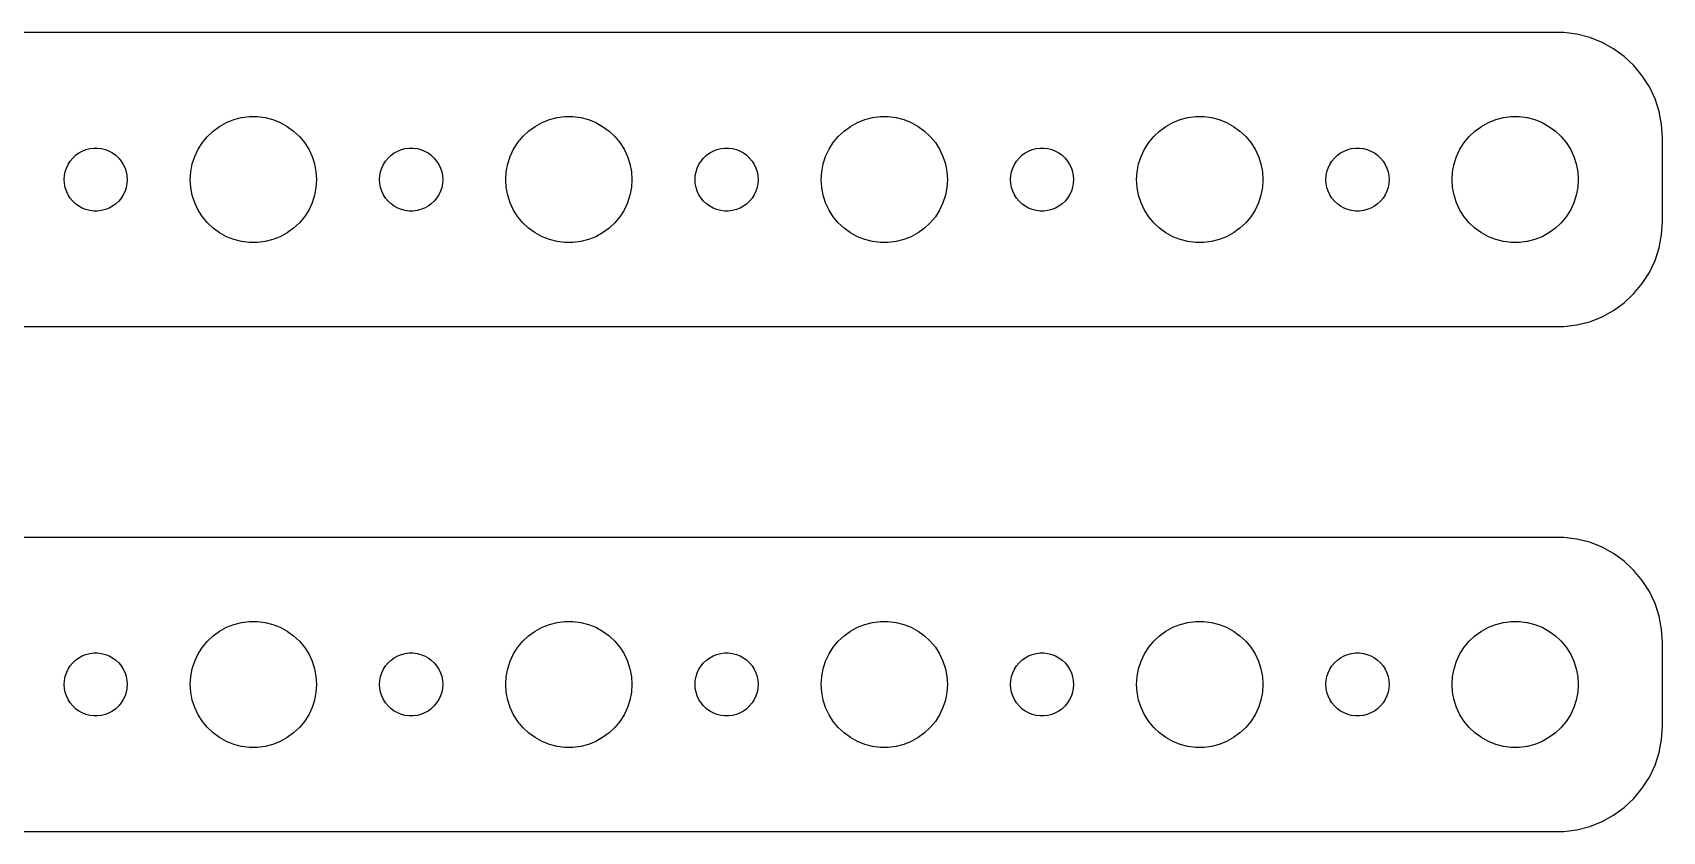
# Model space of a CAD drawing. Header units: metres. Extents: x -157 to 157, y 17 to 55.
# Drawn here: x 79.5 to 157, y 17 to 55 of the extents above; entities that cross this region are included whole.
import ezdxf

# ---------------------------------------------------------------- set-up
doc = ezdxf.new("R2010")
doc.units = ezdxf.units.M

msp = doc.modelspace()

# ---------------------------------------------------------------- linework, layer by layer
for p, q in [((152.314, 54.9901), (-152.314, 54.9901)), ((152.937, 54.9114), (152.314, 54.9901)), ((153.545, 54.7553), (152.937, 54.9114)), ((154.129, 54.5241), (153.545, 54.7553)), ((154.679, 54.2216), (154.129, 54.5241)), ((155.187, 53.8526), (154.679, 54.2216)), ((155.645, 53.4227), (155.187, 53.8526)), ((156.045, 52.9389), (155.645, 53.4227)), ((156.382, 52.4088), (156.045, 52.9389)), ((156.649, 51.8406), (156.382, 52.4088)), ((156.843, 51.2434), (156.649, 51.8406)), ((156.961, 50.6267), (156.843, 51.2434)), ((88.0877, 50.3115), (88.3925, 50.533)), ((88.3925, 50.533), (88.7227, 50.7145)), ((88.7227, 50.7145), (89.073, 50.8532)), ((89.073, 50.8532), (89.4379, 50.9469)), ((89.4379, 50.9469), (89.8116, 50.9941)), ((89.8116, 50.9941), (90.1884, 50.9941)), ((90.1884, 50.9941), (90.5621, 50.9469)), ((90.5621, 50.9469), (90.927, 50.8532)), ((90.927, 50.8532), (91.2773, 50.7145)), ((91.2773, 50.7145), (91.6075, 50.533)), ((91.6075, 50.533), (91.9123, 50.3115)), ((103.088, 50.3115), (103.393, 50.533)), ((103.393, 50.533), (103.723, 50.7145)), ((103.723, 50.7145), (104.073, 50.8532)), ((104.073, 50.8532), (104.438, 50.9469)), ((104.438, 50.9469), (104.812, 50.9941)), ((104.812, 50.9941), (105.188, 50.9941)), ((105.188, 50.9941), (105.562, 50.9469)), ((105.562, 50.9469), (105.927, 50.8532)), ((105.927, 50.8532), (106.277, 50.7145)), ((106.277, 50.7145), (106.607, 50.533)), ((106.607, 50.533), (106.912, 50.3115)), ((118.088, 50.3115), (118.393, 50.533)), ((118.393, 50.533), (118.723, 50.7145)), ((118.723, 50.7145), (119.073, 50.8532)), ((119.073, 50.8532), (119.438, 50.9469)), ((119.438, 50.9469), (119.812, 50.9941)), ((119.812, 50.9941), (120.188, 50.9941)), ((120.188, 50.9941), (120.562, 50.9469)), ((120.562, 50.9469), (120.927, 50.8532)), ((120.927, 50.8532), (121.277, 50.7145)), ((121.277, 50.7145), (121.607, 50.533)), ((121.607, 50.533), (121.912, 50.3115)), ((133.088, 50.3115), (133.393, 50.533)), ((133.393, 50.533), (133.723, 50.7145)), ((133.723, 50.7145), (134.073, 50.8532)), ((134.073, 50.8532), (134.438, 50.9469)), ((134.438, 50.9469), (134.812, 50.9941)), ((134.812, 50.9941), (135.188, 50.9941)), ((135.188, 50.9941), (135.562, 50.9469)), ((135.562, 50.9469), (135.927, 50.8532)), ((135.927, 50.8532), (136.277, 50.7145)), ((136.277, 50.7145), (136.607, 50.533)), ((136.607, 50.533), (136.912, 50.3115)), ((148.088, 50.3115), (148.393, 50.533)), ((148.393, 50.533), (148.723, 50.7145)), ((148.723, 50.7145), (149.073, 50.8532)), ((149.073, 50.8532), (149.438, 50.9469)), ((149.438, 50.9469), (149.812, 50.9941)), ((149.812, 50.9941), (150.188, 50.9941)), ((150.188, 50.9941), (150.562, 50.9469)), ((150.562, 50.9469), (150.927, 50.8532)), ((150.927, 50.8532), (151.277, 50.7145)), ((151.277, 50.7145), (151.607, 50.533)), ((151.607, 50.533), (151.912, 50.3115)), ((157, 50), (156.961, 50.6267)), ((87.3711, 49.4453), (87.573, 49.7634)), ((87.573, 49.7634), (87.8131, 50.0536)), ((87.8131, 50.0536), (88.0877, 50.3115)), ((91.9123, 50.3115), (92.1869, 50.0536)), ((92.1869, 50.0536), (92.427, 49.7634)), ((92.427, 49.7634), (92.6289, 49.4453)), ((102.371, 49.4453), (102.573, 49.7634)), ((102.573, 49.7634), (102.813, 50.0536)), ((102.813, 50.0536), (103.088, 50.3115)), ((106.912, 50.3115), (107.187, 50.0536)), ((107.187, 50.0536), (107.427, 49.7634)), ((107.427, 49.7634), (107.629, 49.4453)), ((117.371, 49.4453), (117.573, 49.7634)), ((117.573, 49.7634), (117.813, 50.0536)), ((117.813, 50.0536), (118.088, 50.3115)), ((121.912, 50.3115), (122.187, 50.0536)), ((122.187, 50.0536), (122.427, 49.7634)), ((122.427, 49.7634), (122.629, 49.4453)), ((132.371, 49.4453), (132.573, 49.7634)), ((132.573, 49.7634), (132.813, 50.0536)), ((132.813, 50.0536), (133.088, 50.3115)), ((136.912, 50.3115), (137.187, 50.0536)), ((137.187, 50.0536), (137.427, 49.7634)), ((137.427, 49.7634), (137.629, 49.4453)), ((147.371, 49.4453), (147.573, 49.7634)), ((147.573, 49.7634), (147.813, 50.0536)), ((147.813, 50.0536), (148.088, 50.3115)), ((151.912, 50.3115), (152.187, 50.0536)), ((152.187, 50.0536), (152.427, 49.7634)), ((152.427, 49.7634), (152.629, 49.4453)), ((157, 46), (157, 50)), ((81.1855, 48.7226), (81.2865, 48.8817)), ((81.2865, 48.8817), (81.4065, 49.0268)), ((81.4065, 49.0268), (81.5439, 49.1558)), ((81.5439, 49.1558), (81.6963, 49.2665)), ((81.6963, 49.2665), (81.8613, 49.3572)), ((81.8613, 49.3572), (82.0365, 49.4266)), ((82.0365, 49.4266), (82.2189, 49.4734)), ((82.2189, 49.4734), (82.4058, 49.497)), ((82.4058, 49.497), (82.5942, 49.497)), ((82.5942, 49.497), (82.7811, 49.4734)), ((82.7811, 49.4734), (82.9635, 49.4266)), ((82.9635, 49.4266), (83.1387, 49.3572)), ((83.1387, 49.3572), (83.3037, 49.2665)), ((83.3037, 49.2665), (83.4561, 49.1558)), ((83.4561, 49.1558), (83.5934, 49.0268)), ((83.5934, 49.0268), (83.7135, 48.8817)), ((83.7135, 48.8817), (83.8145, 48.7226)), ((87.0943, 48.7461), (87.2107, 49.1044)), ((87.2107, 49.1044), (87.3711, 49.4453)), ((92.6289, 49.4453), (92.7893, 49.1044)), ((92.7893, 49.1044), (92.9057, 48.7461)), ((96.1855, 48.7226), (96.2865, 48.8817)), ((96.2865, 48.8817), (96.4065, 49.0268)), ((96.4065, 49.0268), (96.5439, 49.1558)), ((96.5439, 49.1558), (96.6963, 49.2665)), ((96.6963, 49.2665), (96.8613, 49.3572)), ((96.8613, 49.3572), (97.0365, 49.4266)), ((97.0365, 49.4266), (97.2189, 49.4734)), ((97.2189, 49.4734), (97.4058, 49.497)), ((97.4058, 49.497), (97.5942, 49.497)), ((97.5942, 49.497), (97.7811, 49.4734)), ((97.7811, 49.4734), (97.9635, 49.4266)), ((97.9635, 49.4266), (98.1387, 49.3572)), ((98.1387, 49.3572), (98.3037, 49.2665)), ((98.3037, 49.2665), (98.4561, 49.1558)), ((98.4561, 49.1558), (98.5934, 49.0268)), ((98.5934, 49.0268), (98.7135, 48.8817)), ((98.7135, 48.8817), (98.8145, 48.7226)), ((102.094, 48.7461), (102.211, 49.1044)), ((102.211, 49.1044), (102.371, 49.4453)), ((107.629, 49.4453), (107.789, 49.1044)), ((107.789, 49.1044), (107.906, 48.7461)), ((111.186, 48.7226), (111.286, 48.8817)), ((111.286, 48.8817), (111.407, 49.0268)), ((111.407, 49.0268), (111.544, 49.1558)), ((111.544, 49.1558), (111.696, 49.2665)), ((111.696, 49.2665), (111.861, 49.3572)), ((111.861, 49.3572), (112.036, 49.4266)), ((112.036, 49.4266), (112.219, 49.4734)), ((112.219, 49.4734), (112.406, 49.497)), ((112.406, 49.497), (112.594, 49.497)), ((112.594, 49.497), (112.781, 49.4734)), ((112.781, 49.4734), (112.964, 49.4266)), ((112.964, 49.4266), (113.139, 49.3572)), ((113.139, 49.3572), (113.304, 49.2665)), ((113.304, 49.2665), (113.456, 49.1558)), ((113.456, 49.1558), (113.593, 49.0268)), ((113.593, 49.0268), (113.714, 48.8817)), ((113.714, 48.8817), (113.814, 48.7226)), ((117.094, 48.7461), (117.211, 49.1044)), ((117.211, 49.1044), (117.371, 49.4453)), ((122.629, 49.4453), (122.789, 49.1044)), ((122.789, 49.1044), (122.906, 48.7461)), ((126.186, 48.7226), (126.286, 48.8817)), ((126.286, 48.8817), (126.407, 49.0268)), ((126.407, 49.0268), (126.544, 49.1558)), ((126.544, 49.1558), (126.696, 49.2665)), ((126.696, 49.2665), (126.861, 49.3572)), ((126.861, 49.3572), (127.036, 49.4266)), ((127.036, 49.4266), (127.219, 49.4734)), ((127.219, 49.4734), (127.406, 49.497)), ((127.406, 49.497), (127.594, 49.497)), ((127.594, 49.497), (127.781, 49.4734)), ((127.781, 49.4734), (127.964, 49.4266)), ((127.964, 49.4266), (128.139, 49.3572)), ((128.139, 49.3572), (128.304, 49.2665)), ((128.304, 49.2665), (128.456, 49.1558)), ((128.456, 49.1558), (128.593, 49.0268)), ((128.593, 49.0268), (128.714, 48.8817)), ((128.714, 48.8817), (128.814, 48.7226)), ((132.094, 48.7461), (132.211, 49.1044)), ((132.211, 49.1044), (132.371, 49.4453)), ((137.629, 49.4453), (137.789, 49.1044)), ((137.789, 49.1044), (137.906, 48.7461)), ((141.186, 48.7226), (141.286, 48.8817)), ((141.286, 48.8817), (141.407, 49.0268)), ((141.407, 49.0268), (141.544, 49.1558)), ((141.544, 49.1558), (141.696, 49.2665)), ((141.696, 49.2665), (141.861, 49.3572)), ((141.861, 49.3572), (142.036, 49.4266)), ((142.036, 49.4266), (142.219, 49.4734)), ((142.219, 49.4734), (142.406, 49.497)), ((142.406, 49.497), (142.594, 49.497)), ((142.594, 49.497), (142.781, 49.4734)), ((142.781, 49.4734), (142.964, 49.4266)), ((142.964, 49.4266), (143.139, 49.3572)), ((143.139, 49.3572), (143.304, 49.2665)), ((143.304, 49.2665), (143.456, 49.1558)), ((143.456, 49.1558), (143.593, 49.0268)), ((143.593, 49.0268), (143.714, 48.8817)), ((143.714, 48.8817), (143.814, 48.7226)), ((147.094, 48.7461), (147.211, 49.1044)), ((147.211, 49.1044), (147.371, 49.4453)), ((152.629, 49.4453), (152.789, 49.1044)), ((152.789, 49.1044), (152.906, 48.7461)), ((81, 48), (81.0118, 48.188)), ((81.0118, 48.188), (81.0471, 48.373)), ((81.0471, 48.373), (81.1053, 48.5522)), ((81.1053, 48.5522), (81.1855, 48.7226)), ((83.8145, 48.7226), (83.8947, 48.5522)), ((83.8947, 48.5522), (83.9529, 48.373)), ((83.9529, 48.373), (83.9882, 48.188)), ((83.9882, 48.188), (84, 48)), ((87, 48), (87.0237, 48.376)), ((87.0237, 48.376), (87.0943, 48.7461)), ((92.9057, 48.7461), (92.9763, 48.376)), ((92.9763, 48.376), (93, 48)), ((96, 48), (96.0118, 48.188)), ((96.0118, 48.188), (96.0471, 48.373)), ((96.0471, 48.373), (96.1053, 48.5522)), ((96.1053, 48.5522), (96.1855, 48.7226)), ((98.8145, 48.7226), (98.8947, 48.5522)), ((98.8947, 48.5522), (98.9529, 48.373)), ((98.9529, 48.373), (98.9882, 48.188)), ((98.9882, 48.188), (99, 48)), ((102, 48), (102.024, 48.376)), ((102.024, 48.376), (102.094, 48.7461)), ((107.906, 48.7461), (107.976, 48.376)), ((107.976, 48.376), (108, 48)), ((111, 48), (111.012, 48.188)), ((111.012, 48.188), (111.047, 48.373)), ((111.047, 48.373), (111.105, 48.5522)), ((111.105, 48.5522), (111.186, 48.7226)), ((113.814, 48.7226), (113.895, 48.5522)), ((113.895, 48.5522), (113.953, 48.373)), ((113.953, 48.373), (113.988, 48.188)), ((113.988, 48.188), (114, 48)), ((117, 48), (117.024, 48.376)), ((117.024, 48.376), (117.094, 48.7461)), ((122.906, 48.7461), (122.976, 48.376)), ((122.976, 48.376), (123, 48)), ((126, 48), (126.012, 48.188)), ((126.012, 48.188), (126.047, 48.373)), ((126.047, 48.373), (126.105, 48.5522)), ((126.105, 48.5522), (126.186, 48.7226)), ((128.814, 48.7226), (128.895, 48.5522)), ((128.895, 48.5522), (128.953, 48.373)), ((128.953, 48.373), (128.988, 48.188)), ((128.988, 48.188), (129, 48)), ((132, 48), (132.024, 48.376)), ((132.024, 48.376), (132.094, 48.7461)), ((137.906, 48.7461), (137.976, 48.376)), ((137.976, 48.376), (138, 48)), ((141, 48), (141.012, 48.188)), ((141.012, 48.188), (141.047, 48.373)), ((141.047, 48.373), (141.105, 48.5522)), ((141.105, 48.5522), (141.186, 48.7226)), ((143.814, 48.7226), (143.895, 48.5522)), ((143.895, 48.5522), (143.953, 48.373)), ((143.953, 48.373), (143.988, 48.188)), ((143.988, 48.188), (144, 48)), ((147, 48), (147.024, 48.376)), ((147.024, 48.376), (147.094, 48.7461)), ((152.906, 48.7461), (152.976, 48.376)), ((152.976, 48.376), (153, 48)), ((81.0118, 47.812), (81, 48)), ((81.0471, 47.627), (81.0118, 47.812)), ((81.1053, 47.4478), (81.0471, 47.627)), ((81.1855, 47.2774), (81.1053, 47.4478)), ((81.2865, 47.1183), (81.1855, 47.2774)), ((83.8145, 47.2774), (83.7135, 47.1183)), ((83.8947, 47.4478), (83.8145, 47.2774)), ((83.9529, 47.627), (83.8947, 47.4478)), ((83.9882, 47.812), (83.9529, 47.627)), ((84, 48), (83.9882, 47.812)), ((87.0237, 47.624), (87, 48)), ((87.0943, 47.2539), (87.0237, 47.624)), ((92.9763, 47.624), (92.9057, 47.2539)), ((93, 48), (92.9763, 47.624)), ((96.0118, 47.812), (96, 48)), ((96.0471, 47.627), (96.0118, 47.812)), ((96.1053, 47.4478), (96.0471, 47.627)), ((96.1855, 47.2774), (96.1053, 47.4478)), ((96.2865, 47.1183), (96.1855, 47.2774)), ((98.8145, 47.2774), (98.7135, 47.1183)), ((98.8947, 47.4478), (98.8145, 47.2774)), ((98.9529, 47.627), (98.8947, 47.4478)), ((98.9882, 47.812), (98.9529, 47.627)), ((99, 48), (98.9882, 47.812)), ((102.024, 47.624), (102, 48)), ((102.094, 47.2539), (102.024, 47.624)), ((107.976, 47.624), (107.906, 47.2539)), ((108, 48), (107.976, 47.624)), ((111.012, 47.812), (111, 48)), ((111.047, 47.627), (111.012, 47.812)), ((111.105, 47.4478), (111.047, 47.627)), ((111.186, 47.2774), (111.105, 47.4478)), ((111.286, 47.1183), (111.186, 47.2774)), ((113.814, 47.2774), (113.714, 47.1183)), ((113.895, 47.4478), (113.814, 47.2774)), ((113.953, 47.627), (113.895, 47.4478)), ((113.988, 47.812), (113.953, 47.627)), ((114, 48), (113.988, 47.812)), ((117.024, 47.624), (117, 48)), ((117.094, 47.2539), (117.024, 47.624)), ((122.976, 47.624), (122.906, 47.2539)), ((123, 48), (122.976, 47.624)), ((126.012, 47.812), (126, 48)), ((126.047, 47.627), (126.012, 47.812)), ((126.105, 47.4478), (126.047, 47.627)), ((126.186, 47.2774), (126.105, 47.4478)), ((126.286, 47.1183), (126.186, 47.2774)), ((128.814, 47.2774), (128.714, 47.1183)), ((128.895, 47.4478), (128.814, 47.2774)), ((128.953, 47.627), (128.895, 47.4478)), ((128.988, 47.812), (128.953, 47.627)), ((129, 48), (128.988, 47.812)), ((132.024, 47.624), (132, 48)), ((132.094, 47.2539), (132.024, 47.624)), ((137.976, 47.624), (137.906, 47.2539)), ((138, 48), (137.976, 47.624)), ((141.012, 47.812), (141, 48)), ((141.047, 47.627), (141.012, 47.812)), ((141.105, 47.4478), (141.047, 47.627)), ((141.186, 47.2774), (141.105, 47.4478)), ((141.286, 47.1183), (141.186, 47.2774)), ((143.814, 47.2774), (143.714, 47.1183)), ((143.895, 47.4478), (143.814, 47.2774)), ((143.953, 47.627), (143.895, 47.4478)), ((143.988, 47.812), (143.953, 47.627)), ((144, 48), (143.988, 47.812)), ((147.024, 47.624), (147, 48)), ((147.094, 47.2539), (147.024, 47.624)), ((152.976, 47.624), (152.906, 47.2539)), ((153, 48), (152.976, 47.624)), ((81.4065, 46.9732), (81.2865, 47.1183)), ((81.5439, 46.8442), (81.4065, 46.9732)), ((81.6963, 46.7335), (81.5439, 46.8442)), ((81.8613, 46.6428), (81.6963, 46.7335)), ((82.0365, 46.5734), (81.8613, 46.6428)), ((82.2189, 46.5266), (82.0365, 46.5734)), ((82.4058, 46.503), (82.2189, 46.5266)), ((82.5942, 46.503), (82.4058, 46.503)), ((82.7811, 46.5266), (82.5942, 46.503)), ((82.9635, 46.5734), (82.7811, 46.5266)), ((83.1387, 46.6428), (82.9635, 46.5734)), ((83.3037, 46.7335), (83.1387, 46.6428)), ((83.4561, 46.8442), (83.3037, 46.7335)), ((83.5934, 46.9732), (83.4561, 46.8442)), ((83.7135, 47.1183), (83.5934, 46.9732)), ((87.2107, 46.8956), (87.0943, 47.2539)), ((87.3711, 46.5547), (87.2107, 46.8956)), ((87.573, 46.2366), (87.3711, 46.5547)), ((92.6289, 46.5547), (92.427, 46.2366)), ((92.7893, 46.8956), (92.6289, 46.5547)), ((92.9057, 47.2539), (92.7893, 46.8956)), ((96.4065, 46.9732), (96.2865, 47.1183)), ((96.5439, 46.8442), (96.4065, 46.9732)), ((96.6963, 46.7335), (96.5439, 46.8442)), ((96.8613, 46.6428), (96.6963, 46.7335)), ((97.0365, 46.5734), (96.8613, 46.6428)), ((97.2189, 46.5266), (97.0365, 46.5734)), ((97.4058, 46.503), (97.2189, 46.5266)), ((97.5942, 46.503), (97.4058, 46.503)), ((97.7811, 46.5266), (97.5942, 46.503)), ((97.9635, 46.5734), (97.7811, 46.5266)), ((98.1387, 46.6428), (97.9635, 46.5734)), ((98.3037, 46.7335), (98.1387, 46.6428)), ((98.4561, 46.8442), (98.3037, 46.7335)), ((98.5934, 46.9732), (98.4561, 46.8442)), ((98.7135, 47.1183), (98.5934, 46.9732)), ((102.211, 46.8956), (102.094, 47.2539)), ((102.371, 46.5547), (102.211, 46.8956)), ((102.573, 46.2366), (102.371, 46.5547)), ((107.629, 46.5547), (107.427, 46.2366)), ((107.789, 46.8956), (107.629, 46.5547)), ((107.906, 47.2539), (107.789, 46.8956)), ((111.407, 46.9732), (111.286, 47.1183)), ((111.544, 46.8442), (111.407, 46.9732)), ((111.696, 46.7335), (111.544, 46.8442)), ((111.861, 46.6428), (111.696, 46.7335)), ((112.036, 46.5734), (111.861, 46.6428)), ((112.219, 46.5266), (112.036, 46.5734)), ((112.406, 46.503), (112.219, 46.5266)), ((112.594, 46.503), (112.406, 46.503)), ((112.781, 46.5266), (112.594, 46.503)), ((112.964, 46.5734), (112.781, 46.5266)), ((113.139, 46.6428), (112.964, 46.5734)), ((113.304, 46.7335), (113.139, 46.6428)), ((113.456, 46.8442), (113.304, 46.7335)), ((113.593, 46.9732), (113.456, 46.8442)), ((113.714, 47.1183), (113.593, 46.9732)), ((117.211, 46.8956), (117.094, 47.2539)), ((117.371, 46.5547), (117.211, 46.8956)), ((117.573, 46.2366), (117.371, 46.5547)), ((122.629, 46.5547), (122.427, 46.2366)), ((122.789, 46.8956), (122.629, 46.5547)), ((122.906, 47.2539), (122.789, 46.8956)), ((126.407, 46.9732), (126.286, 47.1183)), ((126.544, 46.8442), (126.407, 46.9732)), ((126.696, 46.7335), (126.544, 46.8442)), ((126.861, 46.6428), (126.696, 46.7335)), ((127.036, 46.5734), (126.861, 46.6428)), ((127.219, 46.5266), (127.036, 46.5734)), ((127.406, 46.503), (127.219, 46.5266)), ((127.594, 46.503), (127.406, 46.503)), ((127.781, 46.5266), (127.594, 46.503)), ((127.964, 46.5734), (127.781, 46.5266)), ((128.139, 46.6428), (127.964, 46.5734)), ((128.304, 46.7335), (128.139, 46.6428)), ((128.456, 46.8442), (128.304, 46.7335)), ((128.593, 46.9732), (128.456, 46.8442)), ((128.714, 47.1183), (128.593, 46.9732)), ((132.211, 46.8956), (132.094, 47.2539)), ((132.371, 46.5547), (132.211, 46.8956)), ((132.573, 46.2366), (132.371, 46.5547)), ((137.629, 46.5547), (137.427, 46.2366)), ((137.789, 46.8956), (137.629, 46.5547)), ((137.906, 47.2539), (137.789, 46.8956)), ((141.407, 46.9732), (141.286, 47.1183)), ((141.544, 46.8442), (141.407, 46.9732)), ((141.696, 46.7335), (141.544, 46.8442)), ((141.861, 46.6428), (141.696, 46.7335)), ((142.036, 46.5734), (141.861, 46.6428)), ((142.219, 46.5266), (142.036, 46.5734)), ((142.406, 46.503), (142.219, 46.5266)), ((142.594, 46.503), (142.406, 46.503)), ((142.781, 46.5266), (142.594, 46.503)), ((142.964, 46.5734), (142.781, 46.5266)), ((143.139, 46.6428), (142.964, 46.5734)), ((143.304, 46.7335), (143.139, 46.6428)), ((143.456, 46.8442), (143.304, 46.7335)), ((143.593, 46.9732), (143.456, 46.8442)), ((143.714, 47.1183), (143.593, 46.9732)), ((147.211, 46.8956), (147.094, 47.2539)), ((147.371, 46.5547), (147.211, 46.8956)), ((147.573, 46.2366), (147.371, 46.5547)), ((152.629, 46.5547), (152.427, 46.2366)), ((152.789, 46.8956), (152.629, 46.5547)), ((152.906, 47.2539), (152.789, 46.8956)), ((87.8131, 45.9464), (87.573, 46.2366)), ((88.0877, 45.6885), (87.8131, 45.9464)), ((92.1869, 45.9464), (91.9123, 45.6885)), ((92.427, 46.2366), (92.1869, 45.9464)), ((102.813, 45.9464), (102.573, 46.2366)), ((103.088, 45.6885), (102.813, 45.9464)), ((107.187, 45.9464), (106.912, 45.6885)), ((107.427, 46.2366), (107.187, 45.9464)), ((117.813, 45.9464), (117.573, 46.2366)), ((118.088, 45.6885), (117.813, 45.9464)), ((122.187, 45.9464), (121.912, 45.6885)), ((122.427, 46.2366), (122.187, 45.9464)), ((132.813, 45.9464), (132.573, 46.2366)), ((133.088, 45.6885), (132.813, 45.9464)), ((137.187, 45.9464), (136.912, 45.6885)), ((137.427, 46.2366), (137.187, 45.9464)), ((147.813, 45.9464), (147.573, 46.2366)), ((148.088, 45.6885), (147.813, 45.9464)), ((152.187, 45.9464), (151.912, 45.6885)), ((152.427, 46.2366), (152.187, 45.9464)), ((156.961, 45.3733), (157, 46)), ((88.3925, 45.467), (88.0877, 45.6885)), ((88.7227, 45.2855), (88.3925, 45.467)), ((89.073, 45.1468), (88.7227, 45.2855)), ((89.4379, 45.0531), (89.073, 45.1468)), ((89.8116, 45.0059), (89.4379, 45.0531)), ((90.1884, 45.0059), (89.8116, 45.0059)), ((90.5621, 45.0531), (90.1884, 45.0059)), ((90.927, 45.1468), (90.5621, 45.0531)), ((91.2773, 45.2855), (90.927, 45.1468)), ((91.6075, 45.467), (91.2773, 45.2855)), ((91.9123, 45.6885), (91.6075, 45.467)), ((103.393, 45.467), (103.088, 45.6885)), ((103.723, 45.2855), (103.393, 45.467)), ((104.073, 45.1468), (103.723, 45.2855)), ((104.438, 45.0531), (104.073, 45.1468)), ((104.812, 45.0059), (104.438, 45.0531)), ((105.188, 45.0059), (104.812, 45.0059)), ((105.562, 45.0531), (105.188, 45.0059)), ((105.927, 45.1468), (105.562, 45.0531)), ((106.277, 45.2855), (105.927, 45.1468)), ((106.607, 45.467), (106.277, 45.2855)), ((106.912, 45.6885), (106.607, 45.467)), ((118.393, 45.467), (118.088, 45.6885)), ((118.723, 45.2855), (118.393, 45.467)), ((119.073, 45.1468), (118.723, 45.2855)), ((119.438, 45.0531), (119.073, 45.1468)), ((119.812, 45.0059), (119.438, 45.0531)), ((120.188, 45.0059), (119.812, 45.0059)), ((120.562, 45.0531), (120.188, 45.0059)), ((120.927, 45.1468), (120.562, 45.0531)), ((121.277, 45.2855), (120.927, 45.1468)), ((121.607, 45.467), (121.277, 45.2855)), ((121.912, 45.6885), (121.607, 45.467)), ((133.393, 45.467), (133.088, 45.6885)), ((133.723, 45.2855), (133.393, 45.467)), ((134.073, 45.1468), (133.723, 45.2855)), ((134.438, 45.0531), (134.073, 45.1468)), ((134.812, 45.0059), (134.438, 45.0531)), ((135.188, 45.0059), (134.812, 45.0059)), ((135.562, 45.0531), (135.188, 45.0059)), ((135.927, 45.1468), (135.562, 45.0531)), ((136.277, 45.2855), (135.927, 45.1468)), ((136.607, 45.467), (136.277, 45.2855)), ((136.912, 45.6885), (136.607, 45.467)), ((148.393, 45.467), (148.088, 45.6885)), ((148.723, 45.2855), (148.393, 45.467)), ((149.073, 45.1468), (148.723, 45.2855)), ((149.438, 45.0531), (149.073, 45.1468)), ((149.812, 45.0059), (149.438, 45.0531)), ((150.188, 45.0059), (149.812, 45.0059)), ((150.562, 45.0531), (150.188, 45.0059)), ((150.927, 45.1468), (150.562, 45.0531)), ((151.277, 45.2855), (150.927, 45.1468)), ((151.607, 45.467), (151.277, 45.2855)), ((151.912, 45.6885), (151.607, 45.467)), ((156.843, 44.7566), (156.961, 45.3733)), ((156.649, 44.1594), (156.843, 44.7566)), ((156.045, 43.0611), (156.382, 43.5912)), ((156.382, 43.5912), (156.649, 44.1594)), ((155.645, 42.5773), (156.045, 43.0611)), ((154.679, 41.7784), (155.187, 42.1474)), ((155.187, 42.1474), (155.645, 42.5773)), ((152.314, 41.0099), (152.937, 41.0886)), ((152.937, 41.0886), (153.545, 41.2447)), ((153.545, 41.2447), (154.129, 41.4759)), ((154.129, 41.4759), (154.679, 41.7784)), ((-152.314, 41.0099), (152.314, 41.0099)), ((152.314, 30.9901), (-152.314, 30.9901)), ((152.937, 30.9114), (152.314, 30.9901)), ((153.545, 30.7553), (152.937, 30.9114)), ((154.129, 30.5241), (153.545, 30.7553)), ((154.679, 30.2216), (154.129, 30.5241)), ((155.187, 29.8526), (154.679, 30.2216)), ((155.645, 29.4227), (155.187, 29.8526)), ((156.045, 28.9389), (155.645, 29.4227)), ((156.382, 28.4088), (156.045, 28.9389)), ((156.649, 27.8406), (156.382, 28.4088)), ((156.843, 27.2434), (156.649, 27.8406)), ((156.961, 26.6267), (156.843, 27.2434)), ((88.0877, 26.3115), (88.3925, 26.533)), ((88.3925, 26.533), (88.7227, 26.7145)), ((88.7227, 26.7145), (89.073, 26.8532)), ((89.073, 26.8532), (89.4379, 26.9469)), ((89.4379, 26.9469), (89.8116, 26.9941)), ((89.8116, 26.9941), (90.1884, 26.9941)), ((90.1884, 26.9941), (90.5621, 26.9469)), ((90.5621, 26.9469), (90.927, 26.8532)), ((90.927, 26.8532), (91.2773, 26.7145)), ((91.2773, 26.7145), (91.6075, 26.533)), ((91.6075, 26.533), (91.9123, 26.3115)), ((103.088, 26.3115), (103.393, 26.533)), ((103.393, 26.533), (103.723, 26.7145)), ((103.723, 26.7145), (104.073, 26.8532)), ((104.073, 26.8532), (104.438, 26.9469)), ((104.438, 26.9469), (104.812, 26.9941)), ((104.812, 26.9941), (105.188, 26.9941)), ((105.188, 26.9941), (105.562, 26.9469)), ((105.562, 26.9469), (105.927, 26.8532)), ((105.927, 26.8532), (106.277, 26.7145)), ((106.277, 26.7145), (106.607, 26.533)), ((106.607, 26.533), (106.912, 26.3115)), ((118.088, 26.3115), (118.393, 26.533)), ((118.393, 26.533), (118.723, 26.7145)), ((118.723, 26.7145), (119.073, 26.8532)), ((119.073, 26.8532), (119.438, 26.9469)), ((119.438, 26.9469), (119.812, 26.9941)), ((119.812, 26.9941), (120.188, 26.9941)), ((120.188, 26.9941), (120.562, 26.9469)), ((120.562, 26.9469), (120.927, 26.8532)), ((120.927, 26.8532), (121.277, 26.7145)), ((121.277, 26.7145), (121.607, 26.533)), ((121.607, 26.533), (121.912, 26.3115)), ((133.088, 26.3115), (133.393, 26.533)), ((133.393, 26.533), (133.723, 26.7145)), ((133.723, 26.7145), (134.073, 26.8532)), ((134.073, 26.8532), (134.438, 26.9469)), ((134.438, 26.9469), (134.812, 26.9941)), ((134.812, 26.9941), (135.188, 26.9941)), ((135.188, 26.9941), (135.562, 26.9469)), ((135.562, 26.9469), (135.927, 26.8532)), ((135.927, 26.8532), (136.277, 26.7145)), ((136.277, 26.7145), (136.607, 26.533)), ((136.607, 26.533), (136.912, 26.3115)), ((148.088, 26.3115), (148.393, 26.533)), ((148.393, 26.533), (148.723, 26.7145)), ((148.723, 26.7145), (149.073, 26.8532)), ((149.073, 26.8532), (149.438, 26.9469)), ((149.438, 26.9469), (149.812, 26.9941)), ((149.812, 26.9941), (150.188, 26.9941)), ((150.188, 26.9941), (150.562, 26.9469)), ((150.562, 26.9469), (150.927, 26.8532)), ((150.927, 26.8532), (151.277, 26.7145)), ((151.277, 26.7145), (151.607, 26.533)), ((151.607, 26.533), (151.912, 26.3115)), ((157, 26), (156.961, 26.6267)), ((87.3711, 25.4453), (87.573, 25.7634)), ((87.573, 25.7634), (87.8131, 26.0536)), ((87.8131, 26.0536), (88.0877, 26.3115)), ((91.9123, 26.3115), (92.1869, 26.0536)), ((92.1869, 26.0536), (92.427, 25.7634)), ((92.427, 25.7634), (92.6289, 25.4453)), ((102.371, 25.4453), (102.573, 25.7634)), ((102.573, 25.7634), (102.813, 26.0536)), ((102.813, 26.0536), (103.088, 26.3115)), ((106.912, 26.3115), (107.187, 26.0536)), ((107.187, 26.0536), (107.427, 25.7634)), ((107.427, 25.7634), (107.629, 25.4453)), ((117.371, 25.4453), (117.573, 25.7634)), ((117.573, 25.7634), (117.813, 26.0536)), ((117.813, 26.0536), (118.088, 26.3115)), ((121.912, 26.3115), (122.187, 26.0536)), ((122.187, 26.0536), (122.427, 25.7634)), ((122.427, 25.7634), (122.629, 25.4453)), ((132.371, 25.4453), (132.573, 25.7634)), ((132.573, 25.7634), (132.813, 26.0536)), ((132.813, 26.0536), (133.088, 26.3115)), ((136.912, 26.3115), (137.187, 26.0536)), ((137.187, 26.0536), (137.427, 25.7634)), ((137.427, 25.7634), (137.629, 25.4453)), ((147.371, 25.4453), (147.573, 25.7634)), ((147.573, 25.7634), (147.813, 26.0536)), ((147.813, 26.0536), (148.088, 26.3115)), ((151.912, 26.3115), (152.187, 26.0536)), ((152.187, 26.0536), (152.427, 25.7634)), ((152.427, 25.7634), (152.629, 25.4453)), ((157, 22), (157, 26)), ((81.1855, 24.7226), (81.2865, 24.8817)), ((81.2865, 24.8817), (81.4065, 25.0268)), ((81.4065, 25.0268), (81.5439, 25.1558)), ((81.5439, 25.1558), (81.6963, 25.2665)), ((81.6963, 25.2665), (81.8613, 25.3572)), ((81.8613, 25.3572), (82.0365, 25.4266)), ((82.0365, 25.4266), (82.2189, 25.4734)), ((82.2189, 25.4734), (82.4058, 25.497)), ((82.4058, 25.497), (82.5942, 25.497)), ((82.5942, 25.497), (82.7811, 25.4734)), ((82.7811, 25.4734), (82.9635, 25.4266)), ((82.9635, 25.4266), (83.1387, 25.3572)), ((83.1387, 25.3572), (83.3037, 25.2665)), ((83.3037, 25.2665), (83.4561, 25.1558)), ((83.4561, 25.1558), (83.5934, 25.0268)), ((83.5934, 25.0268), (83.7135, 24.8817)), ((83.7135, 24.8817), (83.8145, 24.7226)), ((87.0943, 24.7461), (87.2107, 25.1044)), ((87.2107, 25.1044), (87.3711, 25.4453)), ((92.6289, 25.4453), (92.7893, 25.1044)), ((92.7893, 25.1044), (92.9057, 24.7461)), ((96.1855, 24.7226), (96.2865, 24.8817)), ((96.2865, 24.8817), (96.4065, 25.0268)), ((96.4065, 25.0268), (96.5439, 25.1558)), ((96.5439, 25.1558), (96.6963, 25.2665)), ((96.6963, 25.2665), (96.8613, 25.3572)), ((96.8613, 25.3572), (97.0365, 25.4266)), ((97.0365, 25.4266), (97.2189, 25.4734)), ((97.2189, 25.4734), (97.4058, 25.497)), ((97.4058, 25.497), (97.5942, 25.497)), ((97.5942, 25.497), (97.7811, 25.4734)), ((97.7811, 25.4734), (97.9635, 25.4266)), ((97.9635, 25.4266), (98.1387, 25.3572)), ((98.1387, 25.3572), (98.3037, 25.2665)), ((98.3037, 25.2665), (98.4561, 25.1558)), ((98.4561, 25.1558), (98.5934, 25.0268)), ((98.5934, 25.0268), (98.7135, 24.8817)), ((98.7135, 24.8817), (98.8145, 24.7226)), ((102.094, 24.7461), (102.211, 25.1044)), ((102.211, 25.1044), (102.371, 25.4453)), ((107.629, 25.4453), (107.789, 25.1044)), ((107.789, 25.1044), (107.906, 24.7461)), ((111.186, 24.7226), (111.286, 24.8817)), ((111.286, 24.8817), (111.407, 25.0268)), ((111.407, 25.0268), (111.544, 25.1558)), ((111.544, 25.1558), (111.696, 25.2665)), ((111.696, 25.2665), (111.861, 25.3572)), ((111.861, 25.3572), (112.036, 25.4266)), ((112.036, 25.4266), (112.219, 25.4734)), ((112.219, 25.4734), (112.406, 25.497)), ((112.406, 25.497), (112.594, 25.497)), ((112.594, 25.497), (112.781, 25.4734)), ((112.781, 25.4734), (112.964, 25.4266)), ((112.964, 25.4266), (113.139, 25.3572)), ((113.139, 25.3572), (113.304, 25.2665)), ((113.304, 25.2665), (113.456, 25.1558)), ((113.456, 25.1558), (113.593, 25.0268)), ((113.593, 25.0268), (113.714, 24.8817)), ((113.714, 24.8817), (113.814, 24.7226)), ((117.094, 24.7461), (117.211, 25.1044)), ((117.211, 25.1044), (117.371, 25.4453)), ((122.629, 25.4453), (122.789, 25.1044)), ((122.789, 25.1044), (122.906, 24.7461)), ((126.186, 24.7226), (126.286, 24.8817)), ((126.286, 24.8817), (126.407, 25.0268)), ((126.407, 25.0268), (126.544, 25.1558)), ((126.544, 25.1558), (126.696, 25.2665)), ((126.696, 25.2665), (126.861, 25.3572)), ((126.861, 25.3572), (127.036, 25.4266)), ((127.036, 25.4266), (127.219, 25.4734)), ((127.219, 25.4734), (127.406, 25.497)), ((127.406, 25.497), (127.594, 25.497)), ((127.594, 25.497), (127.781, 25.4734)), ((127.781, 25.4734), (127.964, 25.4266)), ((127.964, 25.4266), (128.139, 25.3572)), ((128.139, 25.3572), (128.304, 25.2665)), ((128.304, 25.2665), (128.456, 25.1558)), ((128.456, 25.1558), (128.593, 25.0268)), ((128.593, 25.0268), (128.714, 24.8817)), ((128.714, 24.8817), (128.814, 24.7226)), ((132.094, 24.7461), (132.211, 25.1044)), ((132.211, 25.1044), (132.371, 25.4453)), ((137.629, 25.4453), (137.789, 25.1044)), ((137.789, 25.1044), (137.906, 24.7461)), ((141.186, 24.7226), (141.286, 24.8817)), ((141.286, 24.8817), (141.407, 25.0268)), ((141.407, 25.0268), (141.544, 25.1558)), ((141.544, 25.1558), (141.696, 25.2665)), ((141.696, 25.2665), (141.861, 25.3572)), ((141.861, 25.3572), (142.036, 25.4266)), ((142.036, 25.4266), (142.219, 25.4734)), ((142.219, 25.4734), (142.406, 25.497)), ((142.406, 25.497), (142.594, 25.497)), ((142.594, 25.497), (142.781, 25.4734)), ((142.781, 25.4734), (142.964, 25.4266)), ((142.964, 25.4266), (143.139, 25.3572)), ((143.139, 25.3572), (143.304, 25.2665)), ((143.304, 25.2665), (143.456, 25.1558)), ((143.456, 25.1558), (143.593, 25.0268)), ((143.593, 25.0268), (143.714, 24.8817)), ((143.714, 24.8817), (143.814, 24.7226)), ((147.094, 24.7461), (147.211, 25.1044)), ((147.211, 25.1044), (147.371, 25.4453)), ((152.629, 25.4453), (152.789, 25.1044)), ((152.789, 25.1044), (152.906, 24.7461)), ((81, 24), (81.0118, 24.188)), ((81.0118, 24.188), (81.0471, 24.373)), ((81.0471, 24.373), (81.1053, 24.5522)), ((81.1053, 24.5522), (81.1855, 24.7226)), ((83.8145, 24.7226), (83.8947, 24.5522)), ((83.8947, 24.5522), (83.9529, 24.373)), ((83.9529, 24.373), (83.9882, 24.188)), ((83.9882, 24.188), (84, 24)), ((87, 24), (87.0237, 24.376)), ((87.0237, 24.376), (87.0943, 24.7461)), ((92.9057, 24.7461), (92.9763, 24.376)), ((92.9763, 24.376), (93, 24)), ((96, 24), (96.0118, 24.188)), ((96.0118, 24.188), (96.0471, 24.373)), ((96.0471, 24.373), (96.1053, 24.5522)), ((96.1053, 24.5522), (96.1855, 24.7226)), ((98.8145, 24.7226), (98.8947, 24.5522)), ((98.8947, 24.5522), (98.9529, 24.373)), ((98.9529, 24.373), (98.9882, 24.188)), ((98.9882, 24.188), (99, 24)), ((102, 24), (102.024, 24.376)), ((102.024, 24.376), (102.094, 24.7461)), ((107.906, 24.7461), (107.976, 24.376)), ((107.976, 24.376), (108, 24)), ((111, 24), (111.012, 24.188)), ((111.012, 24.188), (111.047, 24.373)), ((111.047, 24.373), (111.105, 24.5522)), ((111.105, 24.5522), (111.186, 24.7226)), ((113.814, 24.7226), (113.895, 24.5522)), ((113.895, 24.5522), (113.953, 24.373)), ((113.953, 24.373), (113.988, 24.188)), ((113.988, 24.188), (114, 24)), ((117, 24), (117.024, 24.376)), ((117.024, 24.376), (117.094, 24.7461)), ((122.906, 24.7461), (122.976, 24.376)), ((122.976, 24.376), (123, 24)), ((126, 24), (126.012, 24.188)), ((126.012, 24.188), (126.047, 24.373)), ((126.047, 24.373), (126.105, 24.5522)), ((126.105, 24.5522), (126.186, 24.7226)), ((128.814, 24.7226), (128.895, 24.5522)), ((128.895, 24.5522), (128.953, 24.373)), ((128.953, 24.373), (128.988, 24.188)), ((128.988, 24.188), (129, 24)), ((132, 24), (132.024, 24.376)), ((132.024, 24.376), (132.094, 24.7461)), ((137.906, 24.7461), (137.976, 24.376)), ((137.976, 24.376), (138, 24)), ((141, 24), (141.012, 24.188)), ((141.012, 24.188), (141.047, 24.373)), ((141.047, 24.373), (141.105, 24.5522)), ((141.105, 24.5522), (141.186, 24.7226)), ((143.814, 24.7226), (143.895, 24.5522)), ((143.895, 24.5522), (143.953, 24.373)), ((143.953, 24.373), (143.988, 24.188)), ((143.988, 24.188), (144, 24)), ((147, 24), (147.024, 24.376)), ((147.024, 24.376), (147.094, 24.7461)), ((152.906, 24.7461), (152.976, 24.376)), ((152.976, 24.376), (153, 24)), ((81.0118, 23.812), (81, 24)), ((81.0471, 23.627), (81.0118, 23.812)), ((81.1053, 23.4478), (81.0471, 23.627)), ((81.1855, 23.2774), (81.1053, 23.4478)), ((81.2865, 23.1183), (81.1855, 23.2774)), ((83.8145, 23.2774), (83.7135, 23.1183)), ((83.8947, 23.4478), (83.8145, 23.2774)), ((83.9529, 23.627), (83.8947, 23.4478)), ((83.9882, 23.812), (83.9529, 23.627)), ((84, 24), (83.9882, 23.812)), ((87.0237, 23.624), (87, 24)), ((87.0943, 23.2539), (87.0237, 23.624)), ((87.2107, 22.8956), (87.0943, 23.2539)), ((92.9057, 23.2539), (92.7893, 22.8956)), ((92.9763, 23.624), (92.9057, 23.2539)), ((93, 24), (92.9763, 23.624)), ((96.0118, 23.812), (96, 24)), ((96.0471, 23.627), (96.0118, 23.812)), ((96.1053, 23.4478), (96.0471, 23.627)), ((96.1855, 23.2774), (96.1053, 23.4478)), ((96.2865, 23.1183), (96.1855, 23.2774)), ((98.8145, 23.2774), (98.7135, 23.1183)), ((98.8947, 23.4478), (98.8145, 23.2774)), ((98.9529, 23.627), (98.8947, 23.4478)), ((98.9882, 23.812), (98.9529, 23.627)), ((99, 24), (98.9882, 23.812)), ((102.024, 23.624), (102, 24)), ((102.094, 23.2539), (102.024, 23.624)), ((102.211, 22.8956), (102.094, 23.2539)), ((107.906, 23.2539), (107.789, 22.8956)), ((107.976, 23.624), (107.906, 23.2539)), ((108, 24), (107.976, 23.624)), ((111.012, 23.812), (111, 24)), ((111.047, 23.627), (111.012, 23.812)), ((111.105, 23.4478), (111.047, 23.627)), ((111.186, 23.2774), (111.105, 23.4478)), ((111.286, 23.1183), (111.186, 23.2774)), ((113.814, 23.2774), (113.714, 23.1183)), ((113.895, 23.4478), (113.814, 23.2774)), ((113.953, 23.627), (113.895, 23.4478)), ((113.988, 23.812), (113.953, 23.627)), ((114, 24), (113.988, 23.812)), ((117.024, 23.624), (117, 24)), ((117.094, 23.2539), (117.024, 23.624)), ((117.211, 22.8956), (117.094, 23.2539)), ((122.906, 23.2539), (122.789, 22.8956)), ((122.976, 23.624), (122.906, 23.2539)), ((123, 24), (122.976, 23.624)), ((126.012, 23.812), (126, 24)), ((126.047, 23.627), (126.012, 23.812)), ((126.105, 23.4478), (126.047, 23.627)), ((126.186, 23.2774), (126.105, 23.4478)), ((126.286, 23.1183), (126.186, 23.2774)), ((128.814, 23.2774), (128.714, 23.1183)), ((128.895, 23.4478), (128.814, 23.2774)), ((128.953, 23.627), (128.895, 23.4478)), ((128.988, 23.812), (128.953, 23.627)), ((129, 24), (128.988, 23.812)), ((132.024, 23.624), (132, 24)), ((132.094, 23.2539), (132.024, 23.624)), ((132.211, 22.8956), (132.094, 23.2539)), ((137.906, 23.2539), (137.789, 22.8956)), ((137.976, 23.624), (137.906, 23.2539)), ((138, 24), (137.976, 23.624)), ((141.012, 23.812), (141, 24)), ((141.047, 23.627), (141.012, 23.812)), ((141.105, 23.4478), (141.047, 23.627)), ((141.186, 23.2774), (141.105, 23.4478)), ((141.286, 23.1183), (141.186, 23.2774)), ((143.814, 23.2774), (143.714, 23.1183)), ((143.895, 23.4478), (143.814, 23.2774)), ((143.953, 23.627), (143.895, 23.4478)), ((143.988, 23.812), (143.953, 23.627)), ((144, 24), (143.988, 23.812)), ((147.024, 23.624), (147, 24)), ((147.094, 23.2539), (147.024, 23.624)), ((147.211, 22.8956), (147.094, 23.2539)), ((152.906, 23.2539), (152.789, 22.8956)), ((152.976, 23.624), (152.906, 23.2539)), ((153, 24), (152.976, 23.624)), ((81.4065, 22.9732), (81.2865, 23.1183)), ((81.5439, 22.8442), (81.4065, 22.9732)), ((81.6963, 22.7335), (81.5439, 22.8442)), ((81.8613, 22.6428), (81.6963, 22.7335)), ((82.0365, 22.5734), (81.8613, 22.6428)), ((82.2189, 22.5266), (82.0365, 22.5734)), ((82.4058, 22.503), (82.2189, 22.5266)), ((82.5942, 22.503), (82.4058, 22.503)), ((82.7811, 22.5266), (82.5942, 22.503)), ((82.9635, 22.5734), (82.7811, 22.5266)), ((83.1387, 22.6428), (82.9635, 22.5734)), ((83.3037, 22.7335), (83.1387, 22.6428)), ((83.4561, 22.8442), (83.3037, 22.7335)), ((83.5934, 22.9732), (83.4561, 22.8442)), ((83.7135, 23.1183), (83.5934, 22.9732)), ((87.3711, 22.5547), (87.2107, 22.8956)), ((87.573, 22.2366), (87.3711, 22.5547)), ((92.6289, 22.5547), (92.427, 22.2366)), ((92.7893, 22.8956), (92.6289, 22.5547)), ((96.4065, 22.9732), (96.2865, 23.1183)), ((96.5439, 22.8442), (96.4065, 22.9732)), ((96.6963, 22.7335), (96.5439, 22.8442)), ((96.8613, 22.6428), (96.6963, 22.7335)), ((97.0365, 22.5734), (96.8613, 22.6428)), ((97.2189, 22.5266), (97.0365, 22.5734)), ((97.4058, 22.503), (97.2189, 22.5266)), ((97.5942, 22.503), (97.4058, 22.503)), ((97.7811, 22.5266), (97.5942, 22.503)), ((97.9635, 22.5734), (97.7811, 22.5266)), ((98.1387, 22.6428), (97.9635, 22.5734)), ((98.3037, 22.7335), (98.1387, 22.6428)), ((98.4561, 22.8442), (98.3037, 22.7335)), ((98.5934, 22.9732), (98.4561, 22.8442)), ((98.7135, 23.1183), (98.5934, 22.9732)), ((102.371, 22.5547), (102.211, 22.8956)), ((102.573, 22.2366), (102.371, 22.5547)), ((107.629, 22.5547), (107.427, 22.2366)), ((107.789, 22.8956), (107.629, 22.5547)), ((111.407, 22.9732), (111.286, 23.1183)), ((111.544, 22.8442), (111.407, 22.9732)), ((111.696, 22.7335), (111.544, 22.8442)), ((111.861, 22.6428), (111.696, 22.7335)), ((112.036, 22.5734), (111.861, 22.6428)), ((112.219, 22.5266), (112.036, 22.5734)), ((112.406, 22.503), (112.219, 22.5266)), ((112.594, 22.503), (112.406, 22.503)), ((112.781, 22.5266), (112.594, 22.503)), ((112.964, 22.5734), (112.781, 22.5266)), ((113.139, 22.6428), (112.964, 22.5734)), ((113.304, 22.7335), (113.139, 22.6428)), ((113.456, 22.8442), (113.304, 22.7335)), ((113.593, 22.9732), (113.456, 22.8442)), ((113.714, 23.1183), (113.593, 22.9732)), ((117.371, 22.5547), (117.211, 22.8956)), ((117.573, 22.2366), (117.371, 22.5547)), ((122.629, 22.5547), (122.427, 22.2366)), ((122.789, 22.8956), (122.629, 22.5547)), ((126.407, 22.9732), (126.286, 23.1183)), ((126.544, 22.8442), (126.407, 22.9732)), ((126.696, 22.7335), (126.544, 22.8442)), ((126.861, 22.6428), (126.696, 22.7335)), ((127.036, 22.5734), (126.861, 22.6428)), ((127.219, 22.5266), (127.036, 22.5734)), ((127.406, 22.503), (127.219, 22.5266)), ((127.594, 22.503), (127.406, 22.503)), ((127.781, 22.5266), (127.594, 22.503)), ((127.964, 22.5734), (127.781, 22.5266)), ((128.139, 22.6428), (127.964, 22.5734)), ((128.304, 22.7335), (128.139, 22.6428)), ((128.456, 22.8442), (128.304, 22.7335)), ((128.593, 22.9732), (128.456, 22.8442)), ((128.714, 23.1183), (128.593, 22.9732)), ((132.371, 22.5547), (132.211, 22.8956)), ((132.573, 22.2366), (132.371, 22.5547)), ((137.629, 22.5547), (137.427, 22.2366)), ((137.789, 22.8956), (137.629, 22.5547)), ((141.407, 22.9732), (141.286, 23.1183)), ((141.544, 22.8442), (141.407, 22.9732)), ((141.696, 22.7335), (141.544, 22.8442)), ((141.861, 22.6428), (141.696, 22.7335)), ((142.036, 22.5734), (141.861, 22.6428)), ((142.219, 22.5266), (142.036, 22.5734)), ((142.406, 22.503), (142.219, 22.5266)), ((142.594, 22.503), (142.406, 22.503)), ((142.781, 22.5266), (142.594, 22.503)), ((142.964, 22.5734), (142.781, 22.5266)), ((143.139, 22.6428), (142.964, 22.5734)), ((143.304, 22.7335), (143.139, 22.6428)), ((143.456, 22.8442), (143.304, 22.7335)), ((143.593, 22.9732), (143.456, 22.8442)), ((143.714, 23.1183), (143.593, 22.9732)), ((147.371, 22.5547), (147.211, 22.8956)), ((147.573, 22.2366), (147.371, 22.5547)), ((152.629, 22.5547), (152.427, 22.2366)), ((152.789, 22.8956), (152.629, 22.5547)), ((87.8131, 21.9464), (87.573, 22.2366)), ((88.0877, 21.6885), (87.8131, 21.9464)), ((92.1869, 21.9464), (91.9123, 21.6885)), ((92.427, 22.2366), (92.1869, 21.9464)), ((102.813, 21.9464), (102.573, 22.2366)), ((103.088, 21.6885), (102.813, 21.9464)), ((107.187, 21.9464), (106.912, 21.6885)), ((107.427, 22.2366), (107.187, 21.9464)), ((117.813, 21.9464), (117.573, 22.2366)), ((118.088, 21.6885), (117.813, 21.9464)), ((122.187, 21.9464), (121.912, 21.6885)), ((122.427, 22.2366), (122.187, 21.9464)), ((132.813, 21.9464), (132.573, 22.2366)), ((133.088, 21.6885), (132.813, 21.9464)), ((137.187, 21.9464), (136.912, 21.6885)), ((137.427, 22.2366), (137.187, 21.9464)), ((147.813, 21.9464), (147.573, 22.2366)), ((148.088, 21.6885), (147.813, 21.9464)), ((152.187, 21.9464), (151.912, 21.6885)), ((152.427, 22.2366), (152.187, 21.9464)), ((156.961, 21.3733), (157, 22)), ((88.3925, 21.467), (88.0877, 21.6885)), ((88.7227, 21.2855), (88.3925, 21.467)), ((89.073, 21.1468), (88.7227, 21.2855)), ((89.4379, 21.0531), (89.073, 21.1468)), ((89.8116, 21.0059), (89.4379, 21.0531)), ((90.1884, 21.0059), (89.8116, 21.0059)), ((90.5621, 21.0531), (90.1884, 21.0059)), ((90.927, 21.1468), (90.5621, 21.0531)), ((91.2773, 21.2855), (90.927, 21.1468)), ((91.6075, 21.467), (91.2773, 21.2855)), ((91.9123, 21.6885), (91.6075, 21.467)), ((103.393, 21.467), (103.088, 21.6885)), ((103.723, 21.2855), (103.393, 21.467)), ((104.073, 21.1468), (103.723, 21.2855)), ((104.438, 21.0531), (104.073, 21.1468)), ((104.812, 21.0059), (104.438, 21.0531)), ((105.188, 21.0059), (104.812, 21.0059)), ((105.562, 21.0531), (105.188, 21.0059)), ((105.927, 21.1468), (105.562, 21.0531)), ((106.277, 21.2855), (105.927, 21.1468)), ((106.607, 21.467), (106.277, 21.2855)), ((106.912, 21.6885), (106.607, 21.467)), ((118.393, 21.467), (118.088, 21.6885)), ((118.723, 21.2855), (118.393, 21.467)), ((119.073, 21.1468), (118.723, 21.2855)), ((119.438, 21.0531), (119.073, 21.1468)), ((119.812, 21.0059), (119.438, 21.0531)), ((120.188, 21.0059), (119.812, 21.0059)), ((120.562, 21.0531), (120.188, 21.0059)), ((120.927, 21.1468), (120.562, 21.0531)), ((121.277, 21.2855), (120.927, 21.1468)), ((121.607, 21.467), (121.277, 21.2855)), ((121.912, 21.6885), (121.607, 21.467)), ((133.393, 21.467), (133.088, 21.6885)), ((133.723, 21.2855), (133.393, 21.467)), ((134.073, 21.1468), (133.723, 21.2855)), ((134.438, 21.0531), (134.073, 21.1468)), ((134.812, 21.0059), (134.438, 21.0531)), ((135.188, 21.0059), (134.812, 21.0059)), ((135.562, 21.0531), (135.188, 21.0059)), ((135.927, 21.1468), (135.562, 21.0531)), ((136.277, 21.2855), (135.927, 21.1468)), ((136.607, 21.467), (136.277, 21.2855)), ((136.912, 21.6885), (136.607, 21.467)), ((148.393, 21.467), (148.088, 21.6885)), ((148.723, 21.2855), (148.393, 21.467)), ((149.073, 21.1468), (148.723, 21.2855)), ((149.438, 21.0531), (149.073, 21.1468)), ((149.812, 21.0059), (149.438, 21.0531)), ((150.188, 21.0059), (149.812, 21.0059)), ((150.562, 21.0531), (150.188, 21.0059)), ((150.927, 21.1468), (150.562, 21.0531)), ((151.277, 21.2855), (150.927, 21.1468)), ((151.607, 21.467), (151.277, 21.2855)), ((151.912, 21.6885), (151.607, 21.467)), ((156.843, 20.7566), (156.961, 21.3733)), ((156.382, 19.5912), (156.649, 20.1594)), ((156.649, 20.1594), (156.843, 20.7566)), ((156.045, 19.0611), (156.382, 19.5912)), ((155.645, 18.5773), (156.045, 19.0611)), ((154.679, 17.7784), (155.187, 18.1474)), ((155.187, 18.1474), (155.645, 18.5773)), ((152.314, 17.0099), (152.937, 17.0886)), ((152.937, 17.0886), (153.545, 17.2447)), ((153.545, 17.2447), (154.129, 17.4759)), ((154.129, 17.4759), (154.679, 17.7784)), ((-152.314, 17.0099), (152.314, 17.0099))]:
    msp.add_line(p, q)

doc.saveas('drawing.dxf')
